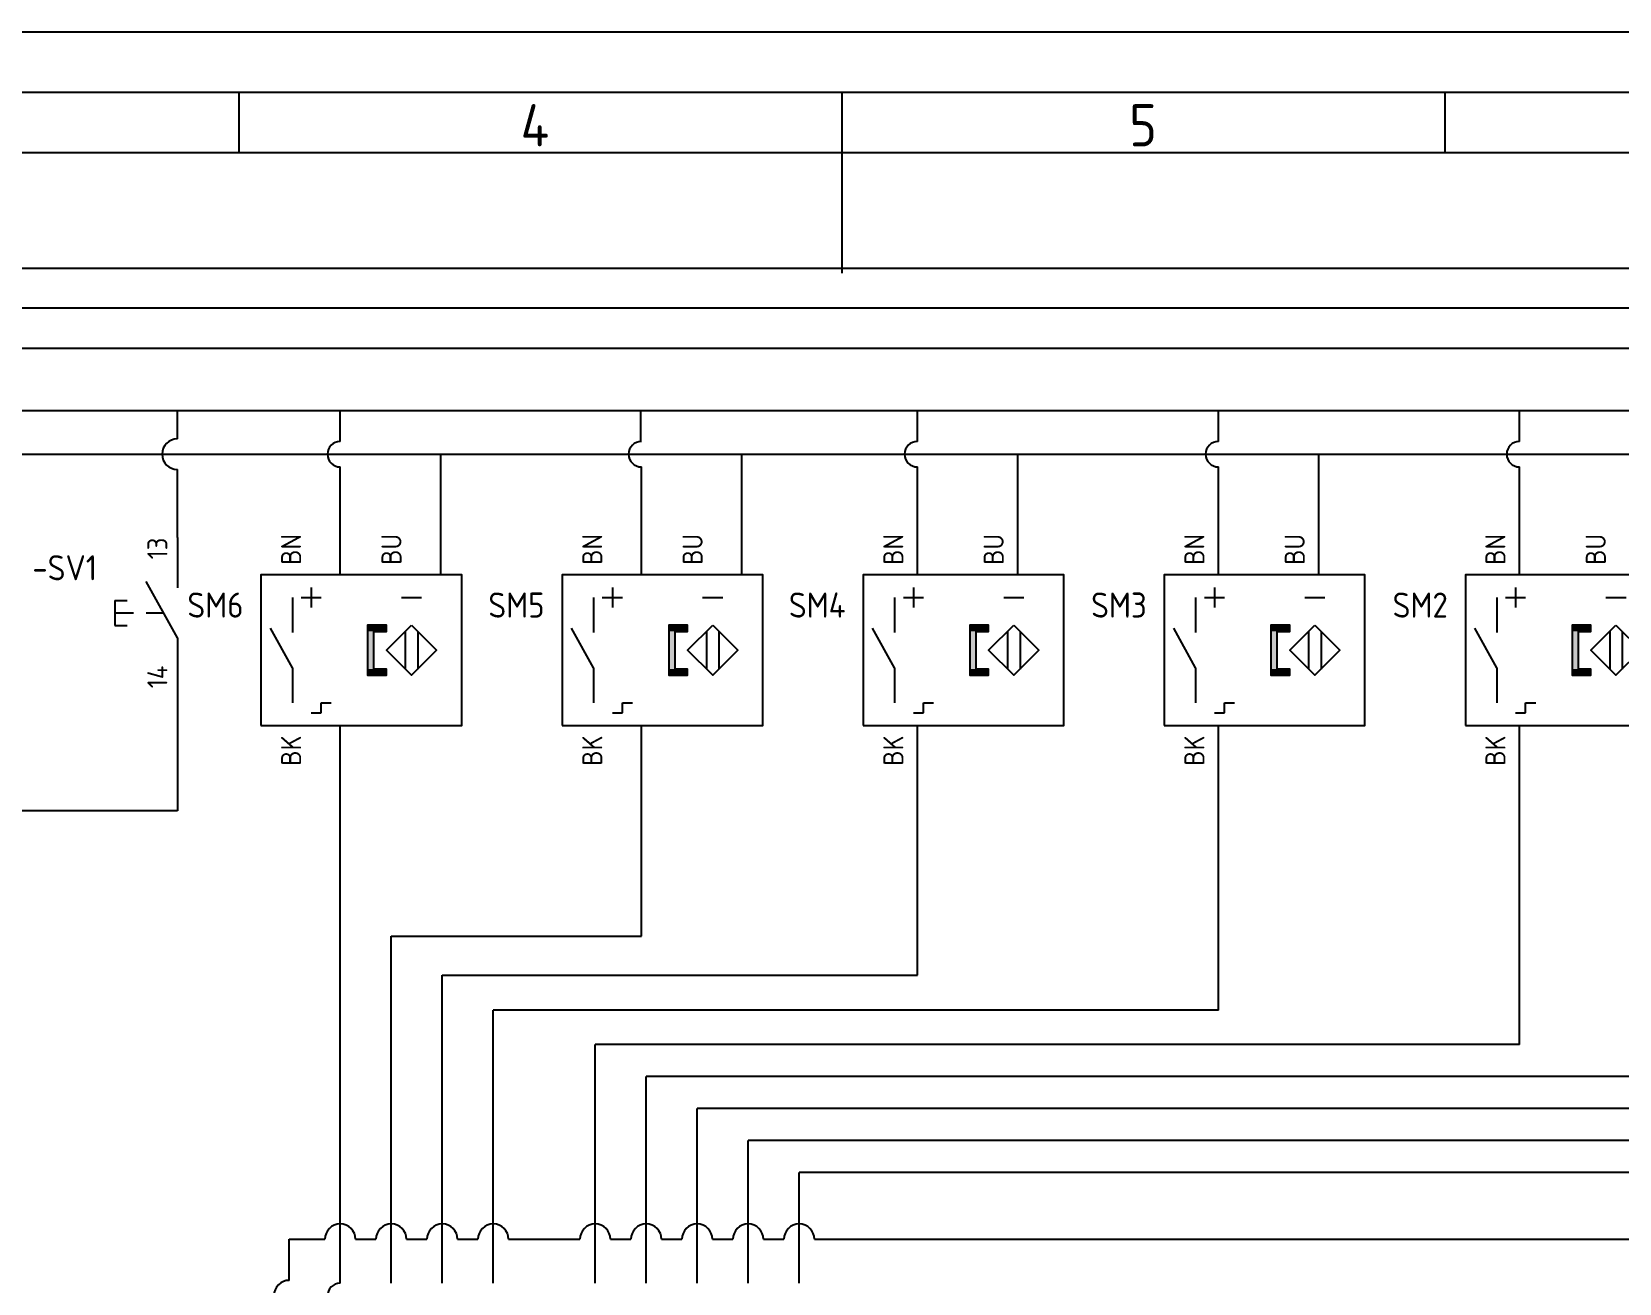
# Model space of a CAD drawing. Header units: inches. Extents: x 9 to 429, y 10 to 307.
# Drawn here: x 155.4 to 287, y 202.9 to 306.6 of the extents above; entities that cross this region are included whole.
import ezdxf
from ezdxf.enums import TextEntityAlignment as Align

# ---------------------------------------------------------------- set-up
doc = ezdxf.new("R2010")
doc.units = ezdxf.units.IN
doc.header["$MEASUREMENT"] = 0
for name, color, linetype in [('035', 5, 'Continuous'), ('07', 7, 'Continuous'), ('RED_0.5mm^2', 1, 'Continuous'), ('RED_2.5mm^2', 1, 'Continuous'), ('SYMS', 7, 'Continuous'), ('TAGS', 51, 'Continuous'), ('TERMS', 4, 'Continuous'), ('YEL_14_THHN', 2, 'Continuous')]:
    doc.layers.add(name, color=color, linetype=linetype)
doc.styles.add('ISO Proportional', font='isocp.shx')
doc.styles.add('WD_IEC', font='isocp2.shx', dxfattribs={"width": 0.9})

# ---------------------------------------------------------------- blocks, each defined once
blk = doc.blocks.new('IEC_border_a3')
at = {"layer": '035'}
for p, q in [((164, 292), (164, 287)), ((214, 292), (214, 287)), ((264, 292), (264, 287))]:
    blk.add_line(p, q, dxfattribs=at)
for points in [[(0, 297), (420, 297), (420, 0), (0, 0)], [(18, 287), (410, 287), (410, 10), (18, 10)]]:
    blk.add_lwpolyline(points, close=True, dxfattribs=at)
at = {"layer": '07'}
blk.add_line((214, 287), (214, 277), dxfattribs=at)
blk.add_lwpolyline([(13, 292), (415, 292), (415, 5), (13, 5)], close=True, dxfattribs=at)
at = {"layer": '035', "style": 'ISO Proportional'}
for s, p in [('4', (187.38, 287.5)), ('5', (237.84, 287.5))]:
    blk.add_text(s, height=3.5, dxfattribs=at).set_placement(p)
blk = doc.blocks.new('VPB11')
for p, q in [((0, 7.5), (0, 2.5)), ((0, -2.5), (-3.125, 3.125)), ((-6.25, 1.25), (-6.25, -1.25)), ((-6.25, 1.25), (-5, 1.25)), ((-6.25, 0), (-4.375, 0)), ((-3.125, 0), (-1.389, 0)), ((-6.25, -1.25), (-5, -1.25)), ((0, -2.5), (0, -7.5))]:
    blk.add_line(p, q)
at = {"style": 'WD_IEC'}
for tag, p in [('INST', (-8, 10.25)), ('LOC', (-8, 6.75)), ('TAG1', (-8, 3.25)), ('DESC1', (-8, -10.35)), ('DESC2', (-8, -13.85)), ('DESC3', (-8, -17.35))]:
    blk.add_attdef(tag, text='', height=2.5, dxfattribs=at).set_placement(p, align=Align.RIGHT)
blk.add_attdef('TERM01', text='', height=2, rotation=90, dxfattribs=at).set_placement((-1, 7.5), align=Align.RIGHT)
at = {"style": 'WD_IEC', "flags": 1}
for tag, p, height in [('X2TERM01', (0, 7.5), 0.32), ('CONTACT', (0.5, 4.5), 1), ('COMMON', (1.75, 3.25), 1), ('X1LINK', (0, 0), 0.32), ('ASSYCODE', (1, -4), 1), ('FAMILY', (1, -5.5), 1), ('CATDESC', (1, -7), 1), ('X8TERM02', (0, -7.5), 0.32)]:
    blk.add_attdef(tag, p, '', height=height, dxfattribs=at)
at = {"style": 'WD_IEC', "flags": 9}
for tag, p in [('MFG', (-8.5, -0.25)), ('CAT', (-8.5, -2.75))]:
    blk.add_attdef(tag, text='', height=1.5, dxfattribs=at).set_placement(p, align=Align.RIGHT)
at = {"style": 'WD_IEC'}
blk.add_attdef('TERM02', (-1, -7.5), '', height=2, rotation=90, dxfattribs=at)
at = {"lineweight": 15, "style": 'WD_IEC'}
blk.add_attdef('XREF', text='', height=2.5, dxfattribs=at).set_placement((-8, -6.35), align=Align.RIGHT)
blk = doc.blocks.new('VPX11M3')
for p, q in [((-1.875, 5.25), (-1.875, 1.75)), ((-1, 5.25), (1, 5.25)), ((0, 6.25), (0, 4.25)), ((9, 5.25), (11, 5.25)), ((-1.875, -1.75), (-4.0625, 2.1875)), ((9.375, 1.875), (9.375, -1.875)), ((10.625, 1.875), (10.625, -1.875)), ((-1.875, -1.75), (-1.875, -5.25)), ((0, -6.25), (1, -6.25)), ((1, -6.25), (1, -5.25)), ((1, -5.25), (2, -5.25))]:
    blk.add_line(p, q)
for points in [[(-5, -7.5), (15, -7.5), (15, 7.5), (-5, 7.5)], [(6.25, 1.875), (7.5, 1.875), (7.5, 2.5), (5.625, 2.5), (5.625, -2.5), (7.5, -2.5), (7.5, -1.875), (6.25, -1.875)], [(10, 2.5), (12.5, 0), (10, -2.5), (7.5, 0)]]:
    blk.add_lwpolyline(points, close=True)
for points in [[(5.625, 2.5), (5.625, 1.875), (7.5, 2.5), (7.5, 1.875)], [(5.625, 1.875), (5.625, -1.875), (6.25, 1.875), (6.25, -1.875)], [(5.625, -1.875), (5.625, -2.5), (7.5, -1.875), (7.5, -2.5)]]:
    blk.add_solid(points)
at = {"style": 'WD_IEC'}
for tag, p in [('TERM02', (-1, 8.5)), ('TERM03', (9, 8.5))]:
    blk.add_attdef(tag, p, '', height=2, rotation=90, dxfattribs=at)
for tag, p in [('INST', (-6.75, 10.25)), ('LOC', (-6.75, 6.75)), ('TAG1', (-6.75, 3.25)), ('DESC1', (-6.75, -5.2)), ('DESC2', (-6.75, -8.7)), ('DESC3', (-6.75, -12.2))]:
    blk.add_attdef(tag, text='', height=2.5, dxfattribs=at).set_placement(p, align=Align.RIGHT)
at = {"style": 'WD_IEC', "flags": 1}
for tag, p, height in [('MFG', (17.75, 6.5), 1.5), ('X2TERM02', (0, 7.5), 0.32), ('X2TERM03', (10, 7.5), 0.32), ('CAT', (17.75, 4), 1.5), ('ASSYCODE', (16, -4), 1), ('FAMILY', (16, -5.5), 1), ('CATDESC', (16, -7), 1), ('X8TERM01', (0, -7.5), 0.32)]:
    blk.add_attdef(tag, p, '', height=height, dxfattribs=at)
at = {"lineweight": 15, "style": 'WD_IEC'}
for tag, p in [('XREF', (-6.75, -1.35)), ('WDTAGALT', (-6.75, -15.125))]:
    blk.add_attdef(tag, text='', height=2.5, dxfattribs=at).set_placement(p, align=Align.RIGHT)
at = {"style": 'WD_IEC'}
blk.add_attdef('TERM01', text='', height=2, rotation=90, dxfattribs=at).set_placement((-1, -8.5), align=Align.RIGHT)

msp = doc.modelspace()

# ---------------------------------------------------------------- linework, layer by layer
at = {"layer": 'RED_0.5mm^2'}
for p, q in [((176.73, 203.1), (176.73, 206.5)), ((176.73, 206.5), (179.68, 206.5)), ((182.22, 206.5), (183.91, 206.5)), ((186.45, 206.5), (188.14, 206.5)), ((190.68, 206.5), (192.37, 206.5)), ((194.91, 206.5), (200.82, 206.5)), ((203.36, 206.5), (205.05, 206.5)), ((207.59, 206.5), (209.27, 206.5)), ((211.81, 206.5), (213.5, 206.5)), ((216.04, 206.5), (217.73, 206.5)), ((220.27, 206.5), (297.62, 206.5))]:
    msp.add_line(p, q, dxfattribs=at)
for centre, start, end in [((180.95, 206.5), 0, 180), ((185.18, 206.5), 0, 180), ((189.41, 206.5), 0, 180), ((193.64, 206.5), 0, 180), ((202.09, 206.5), 0, 180), ((206.32, 206.5), 0, 180), ((210.54, 206.5), 0, 180), ((214.77, 206.5), 0, 180), ((219, 206.5), 0, 180), ((176.73, 201.83), 90, 270)]:
    msp.add_arc(centre, 1.27, start, end, dxfattribs=at)
at = {"layer": 'RED_2.5mm^2', "color": 140}
msp.add_line((55.78, 283.68), (384.23, 283.68), dxfattribs=at)
at = {"layer": 'RED_2.5mm^2', "color": 42}
msp.add_line((55.78, 280.35), (384.23, 280.35), dxfattribs=at)
at = {"layer": 'RED_2.5mm^2'}
for p, q in [((105.7, 275.17), (384.23, 275.17)), ((167.45, 272.83), (167.45, 275.17)), ((180.95, 272.62), (180.95, 275.17)), ((205.86, 272.61), (205.86, 275.17)), ((228.8, 272.62), (228.8, 275.17)), ((253.76, 272.62), (253.76, 275.17)), ((278.72, 272.62), (278.72, 275.17)), ((109.03, 271.56), (384.23, 271.56)), ((189.28, 261.54), (189.28, 271.56)), ((214.24, 261.54), (214.24, 271.56)), ((237.12, 261.54), (237.12, 271.56)), ((262.08, 261.54), (262.08, 271.56)), ((167.45, 264.65), (167.45, 270.29)), ((180.95, 261.54), (180.95, 270.5)), ((205.92, 261.54), (205.92, 270.5)), ((228.8, 261.54), (228.8, 270.5)), ((253.76, 261.54), (253.76, 270.5)), ((278.72, 261.54), (278.72, 270.5))]:
    msp.add_line(p, q, dxfattribs=at)
for centre, radius in [((167.45, 271.56), 1.27), ((180.95, 271.56), 1.06), ((205.92, 271.56), 1.06), ((228.8, 271.56), 1.06), ((253.76, 271.56), 1.06), ((278.72, 271.56), 1.06)]:
    msp.add_arc(centre, radius, 90, 270, dxfattribs=at)
at = {"layer": 'TAGS', "color": 60, "true_color": 0xc0f600}
msp.add_line((55.77, 286.98), (384.23, 286.98), dxfattribs=at)
at = {"layer": 'YEL_14_THHN', "color": 1}
for p, q in [((167.45, 252.17), (167.45, 242.01)), ((180.95, 234.15), (180.95, 249.06)), ((205.92, 231.61), (205.92, 249.06)), ((228.8, 228.4), (228.8, 249.06)), ((253.76, 225.49), (253.76, 249.06)), ((278.72, 222.65), (278.72, 249.06)), ((167.45, 242.01), (126, 242.01)), ((180.95, 202.86), (180.95, 234.15)), ((185.18, 202.86), (185.18, 231.61)), ((185.18, 231.61), (205.92, 231.61)), ((189.41, 202.86), (189.41, 228.4)), ((189.41, 228.4), (228.8, 228.4)), ((193.64, 202.86), (193.64, 225.49)), ((253.76, 225.49), (193.64, 225.49)), ((202.09, 202.86), (202.09, 222.65)), ((278.72, 222.65), (202.09, 222.65)), ((206.32, 202.86), (206.32, 219.99)), ((303.69, 219.99), (206.32, 219.99)), ((328.65, 217.34), (210.54, 217.34)), ((210.54, 202.86), (210.54, 217.34)), ((345.93, 214.7), (214.77, 214.69)), ((214.77, 202.86), (214.77, 214.69)), ((362.32, 212.05), (219, 212.03)), ((219, 202.86), (219, 212.03))]:
    msp.add_line(p, q, dxfattribs=at)
msp.add_arc((180.95, 201.8), 1.06, 90, 270, dxfattribs=at)

# ---------------------------------------------------------------- block references
msp.add_blockref('IEC_border_a3', (8.53, 9.57))
at = {"layer": 'SYMS'}
ref = msp.add_blockref('VPB11', (167.45, 258.41), dxfattribs=dict(at, xscale=0.8320911766307083, yscale=0.8320911766307083, zscale=0.8320911766307083))
ref.add_attrib('TERM02', '14', (166.62, 252.17), dxfattribs={"layer": 'TERMS', "height": 1.664, "rotation": 90, "style": 'WD_IEC'})
ref.add_attrib('TERM01', '13', dxfattribs={"layer": 'TERMS', "height": 1.664, "rotation": 90, "style": 'WD_IEC'}).set_placement((166.62, 264.65), align=Align.RIGHT)
ref.add_attrib('TAG1', '-SV1', dxfattribs={"layer": 'TAGS', "height": 2.08, "style": 'WD_IEC'}).set_placement((160.79, 261.11), align=Align.RIGHT)
ref = msp.add_blockref('VPX11M3', (178.54, 255.32), dxfattribs=dict(at, xscale=0.8320911766307083, yscale=0.8320911766307083, zscale=0.8320911766307083))
ref.add_attrib('TERM03', 'BU', (186.03, 262.39), dxfattribs={"layer": 'TERMS', "height": 1.664, "rotation": 90, "style": 'WD_IEC'})
ref.add_attrib('TERM02', 'BN', (177.71, 262.39), dxfattribs={"layer": 'TERMS', "height": 1.664, "rotation": 90, "style": 'WD_IEC'})
ref.add_attrib('TERM01', 'BK', dxfattribs={"layer": 'TERMS', "height": 1.664, "rotation": 90, "style": 'WD_IEC'}).set_placement((177.71, 248.25), align=Align.RIGHT)
ref.add_attrib('TAG1', 'SM6', dxfattribs={"layer": 'TAGS', "height": 2.08, "style": 'WD_IEC'}).set_placement((172.93, 258.02), align=Align.RIGHT)
ref = msp.add_blockref('VPX11M3', (203.51, 255.32), dxfattribs=dict(at, xscale=0.8320911766307083, yscale=0.8320911766307083, zscale=0.8320911766307083))
ref.add_attrib('TERM03', 'BU', (211, 262.39), dxfattribs={"layer": 'TERMS', "height": 1.664, "rotation": 90, "style": 'WD_IEC'})
ref.add_attrib('TERM02', 'BN', (202.68, 262.39), dxfattribs={"layer": 'TERMS', "height": 1.664, "rotation": 90, "style": 'WD_IEC'})
ref.add_attrib('TERM01', 'BK', dxfattribs={"layer": 'TERMS', "height": 1.664, "rotation": 90, "style": 'WD_IEC'}).set_placement((202.68, 248.25), align=Align.RIGHT)
ref.add_attrib('TAG1', 'SM5', dxfattribs={"layer": 'TAGS', "height": 2.08, "style": 'WD_IEC'}).set_placement((197.89, 258.02), align=Align.RIGHT)
ref = msp.add_blockref('VPX11M3', (228.47, 255.32), dxfattribs=dict(at, xscale=0.8320911766307083, yscale=0.8320911766307083, zscale=0.8320911766307083))
ref.add_attrib('TERM03', 'BU', (235.96, 262.39), dxfattribs={"layer": 'TERMS', "height": 1.664, "rotation": 90, "style": 'WD_IEC'})
ref.add_attrib('TERM02', 'BN', (227.64, 262.39), dxfattribs={"layer": 'TERMS', "height": 1.664, "rotation": 90, "style": 'WD_IEC'})
ref.add_attrib('TERM01', 'BK', dxfattribs={"layer": 'TERMS', "height": 1.664, "rotation": 90, "style": 'WD_IEC'}).set_placement((227.64, 248.25), align=Align.RIGHT)
ref.add_attrib('TAG1', 'SM4', dxfattribs={"layer": 'TAGS', "height": 2.08, "style": 'WD_IEC'}).set_placement((222.85, 258.02), align=Align.RIGHT)
ref = msp.add_blockref('VPX11M3', (253.43, 255.32), dxfattribs=dict(at, xscale=0.8320911766307083, yscale=0.8320911766307083, zscale=0.8320911766307083))
ref.add_attrib('TERM03', 'BU', (260.92, 262.39), dxfattribs={"layer": 'TERMS', "height": 1.664, "rotation": 90, "style": 'WD_IEC'})
ref.add_attrib('TERM02', 'BN', (252.6, 262.39), dxfattribs={"layer": 'TERMS', "height": 1.664, "rotation": 90, "style": 'WD_IEC'})
ref.add_attrib('TERM01', 'BK', dxfattribs={"layer": 'TERMS', "height": 1.664, "rotation": 90, "style": 'WD_IEC'}).set_placement((252.6, 248.25), align=Align.RIGHT)
ref.add_attrib('TAG1', 'SM3', dxfattribs={"layer": 'TAGS', "height": 2.08, "style": 'WD_IEC'}).set_placement((247.82, 258.02), align=Align.RIGHT)
ref = msp.add_blockref('VPX11M3', (278.4, 255.32), dxfattribs=dict(at, xscale=0.8320911766307083, yscale=0.8320911766307083, zscale=0.8320911766307083))
ref.add_attrib('TERM03', 'BU', (285.88, 262.39), dxfattribs={"layer": 'TERMS', "height": 1.664, "rotation": 90, "style": 'WD_IEC'})
ref.add_attrib('TERM02', 'BN', (277.56, 262.39), dxfattribs={"layer": 'TERMS', "height": 1.664, "rotation": 90, "style": 'WD_IEC'})
ref.add_attrib('TERM01', 'BK', dxfattribs={"layer": 'TERMS', "height": 1.664, "rotation": 90, "style": 'WD_IEC'}).set_placement((277.56, 248.25), align=Align.RIGHT)
ref.add_attrib('TAG1', 'SM2', dxfattribs={"layer": 'TAGS', "height": 2.08, "style": 'WD_IEC'}).set_placement((272.78, 258.02), align=Align.RIGHT)

doc.saveas('drawing.dxf')
